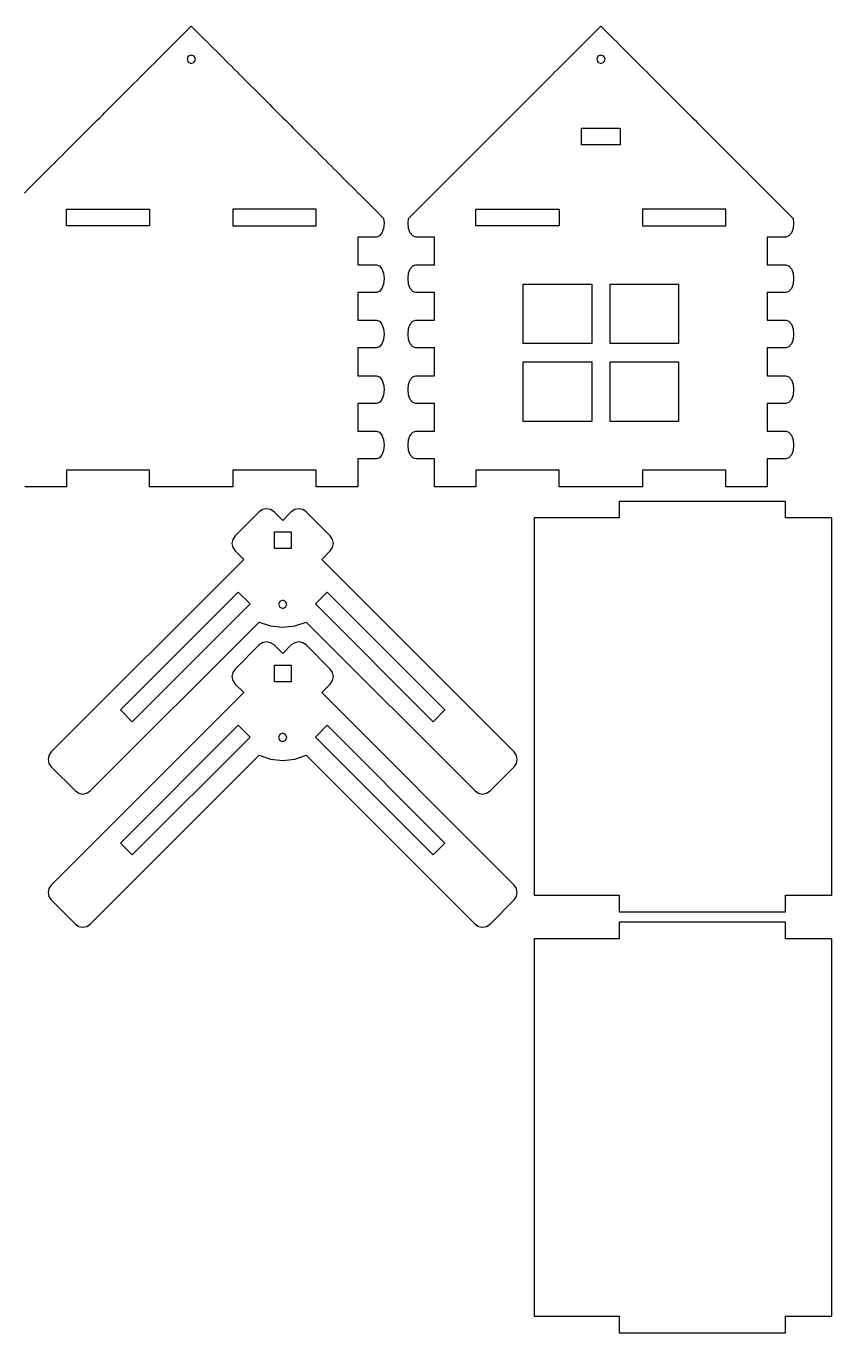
# Model space of a CAD drawing. Extents: x -14 to 2177, y -971 to 618.
# Drawn here: x 136.1 to 281.4, y 152 to 387.4 of the extents above; entities that cross this region are included whole.
import ezdxf

# ---------------------------------------------------------------- set-up
doc = ezdxf.new("R2010")
doc.units = 0

msp = doc.modelspace()

# ---------------------------------------------------------------- linework, layer by layer
at = {"layer": 'Layer 1'}
for p, q in [((163.562943, 385.094119), (165.909833, 387.441009)), ((165.909833, 387.441009), (168.256723, 385.094119)), ((237.376944, 385.094119), (239.723834, 387.441009)), ((239.723834, 387.441009), (242.070724, 385.094119)), ((161.878251, 383.409392), (162.433136, 383.964312)), ((162.433136, 383.964312), (162.994547, 384.525723)), ((162.994547, 384.525723), (163.562943, 385.094119)), ((168.256723, 385.094119), (168.825154, 384.525723)), ((168.825154, 384.525723), (169.38653, 383.964312)), ((169.38653, 383.964312), (169.94145, 383.409392)), ((235.692252, 383.409392), (236.247137, 383.964312)), ((236.247137, 383.964312), (236.808548, 384.525723)), ((236.808548, 384.525723), (237.376944, 385.094119)), ((242.070724, 385.094119), (242.639155, 384.525723)), ((242.639155, 384.525723), (243.200531, 383.964312)), ((243.200531, 383.964312), (243.755451, 383.409392)), ((159.719745, 381.250921), (160.250746, 381.781922)), ((160.250746, 381.781922), (160.787321, 382.318497)), ((160.787321, 382.318497), (161.329752, 382.860893)), ((161.329752, 382.860893), (161.878251, 383.409392)), ((165.379673, 382.00836), (165.159994, 381.477994)), ((165.91, 382.228), (165.379673, 382.00836)), ((165.91, 382.2288), (165.91, 382.228)), ((165.91, 382.228012), (165.91, 382.2288)), ((166.440327, 382.008372), (165.91, 382.228012)), ((166.660006, 381.478006), (166.440327, 382.008372)), ((169.94145, 383.409392), (170.489949, 382.860893)), ((170.489949, 382.860893), (171.032345, 382.318497)), ((171.032345, 382.318497), (171.568956, 381.781922)), ((171.568956, 381.781922), (172.099957, 381.250921)), ((233.533746, 381.250921), (234.064747, 381.781922)), ((234.064747, 381.781922), (234.601322, 382.318497)), ((234.601322, 382.318497), (235.143753, 382.860893)), ((235.143753, 382.860893), (235.692252, 383.409392)), ((239.192673, 382.00836), (238.972994, 381.477994)), ((239.723, 382.228), (239.192673, 382.00836)), ((239.72305, 382.2287), (239.723, 382.228)), ((239.724, 382.228012), (239.72305, 382.2287)), ((240.254327, 382.008372), (239.724, 382.228012)), ((240.474006, 381.478006), (240.254327, 382.008372)), ((243.755451, 383.409392), (244.30395, 382.860893)), ((244.30395, 382.860893), (244.846346, 382.318497)), ((244.846346, 382.318497), (245.382957, 381.781922)), ((245.382957, 381.781922), (245.913958, 381.250921)), ((157.139737, 378.670914), (157.646538, 379.177715)), ((157.646538, 379.177715), (158.157749, 379.68889)), ((158.157749, 379.68889), (158.673546, 380.204722)), ((158.673546, 380.204722), (159.194035, 380.725211)), ((159.194035, 380.725211), (159.719745, 381.250921)), ((165.159994, 381.477994), (165.379673, 380.947667)), ((165.379673, 380.947667), (165.91, 380.727988)), ((165.91, 380.728), (166.440327, 380.947679)), ((165.91, 380.727988), (165.91, 380.728)), ((165.91, 380.728), (165.91, 380.728)), ((166.440327, 380.947679), (166.660006, 381.478006)), ((172.099957, 381.250921), (172.625631, 380.725211)), ((172.625631, 380.725211), (173.146155, 380.204722)), ((173.146155, 380.204722), (173.661952, 379.68889)), ((173.661952, 379.68889), (174.173127, 379.177715)), ((174.173127, 379.177715), (174.679928, 378.670914)), ((230.953738, 378.670914), (231.460539, 379.177715)), ((231.460539, 379.177715), (231.97175, 379.68889)), ((231.97175, 379.68889), (232.487547, 380.204722)), ((232.487547, 380.204722), (233.008036, 380.725211)), ((233.008036, 380.725211), (233.533746, 381.250921)), ((238.972994, 381.477994), (239.192673, 380.947667)), ((239.192673, 380.947667), (239.723, 380.727988)), ((239.723, 380.727988), (239.723, 380.728)), ((239.723, 380.728), (239.724, 380.728)), ((239.724, 380.728), (240.254327, 380.947679)), ((240.254327, 380.947679), (240.474006, 381.478006)), ((245.913958, 381.250921), (246.439632, 380.725211)), ((246.439632, 380.725211), (246.960156, 380.204722)), ((246.960156, 380.204722), (247.475953, 379.68889)), ((247.475953, 379.68889), (247.987128, 379.177715)), ((247.987128, 379.177715), (248.493929, 378.670914)), ((155.150317, 376.681494), (155.642442, 377.173619)), ((155.642442, 377.173619), (156.137919, 377.669096)), ((156.137919, 377.669096), (156.636923, 378.1681)), ((156.636923, 378.1681), (157.139737, 378.670914)), ((174.679928, 378.670914), (175.182742, 378.1681)), ((175.182742, 378.1681), (175.681746, 377.669096)), ((175.681746, 377.669096), (176.177258, 377.173619)), ((176.177258, 377.173619), (176.669348, 376.681494)), ((228.964318, 376.681494), (229.456443, 377.173619)), ((229.456443, 377.173619), (229.95192, 377.669096)), ((229.95192, 377.669096), (230.450924, 378.1681)), ((230.450924, 378.1681), (230.953738, 378.670914)), ((248.493929, 378.670914), (248.996743, 378.1681)), ((248.996743, 378.1681), (249.495747, 377.669096)), ((249.495747, 377.669096), (249.991259, 377.173619)), ((249.991259, 377.173619), (250.483349, 376.681494)), ((152.730331, 374.261508), (153.209721, 374.740898)), ((153.209721, 374.740898), (153.691228, 375.222405)), ((153.691228, 375.222405), (154.174922, 375.706099)), ((154.174922, 375.706099), (154.661226, 376.192403)), ((154.661226, 376.192403), (155.150317, 376.681494)), ((176.669348, 376.681494), (177.158439, 376.192403)), ((177.158439, 376.192403), (177.644743, 375.706099)), ((177.644743, 375.706099), (178.128437, 375.222405)), ((178.128437, 375.222405), (178.609944, 374.740898)), ((178.609944, 374.740898), (179.089334, 374.261508)), ((226.544332, 374.261508), (227.023722, 374.740898)), ((227.023722, 374.740898), (227.505229, 375.222405)), ((227.505229, 375.222405), (227.988923, 375.706099)), ((227.988923, 375.706099), (228.475227, 376.192403)), ((228.475227, 376.192403), (228.964318, 376.681494)), ((250.483349, 376.681494), (250.97244, 376.192403)), ((250.97244, 376.192403), (251.458744, 375.706099)), ((251.458744, 375.706099), (251.942438, 375.222405)), ((251.942438, 375.222405), (252.423945, 374.740898)), ((252.423945, 374.740898), (252.903335, 374.261508)), ((150.354723, 371.8859), (150.827834, 372.359011)), ((150.827834, 372.359011), (151.301615, 372.832792)), ((151.301615, 372.832792), (151.776525, 373.307702)), ((151.776525, 373.307702), (152.252634, 373.783811)), ((152.252634, 373.783811), (152.730331, 374.261508)), ((179.089334, 374.261508), (179.567031, 373.783811)), ((179.567031, 373.783811), (180.04314, 373.307702)), ((180.04314, 373.307702), (180.51805, 372.832792)), ((180.51805, 372.832792), (180.991831, 372.359011)), ((180.991831, 372.359011), (181.464942, 371.8859)), ((224.168724, 371.8859), (224.641835, 372.359011)), ((224.641835, 372.359011), (225.115616, 372.832792)), ((225.115616, 372.832792), (225.590526, 373.307702)), ((225.590526, 373.307702), (226.066635, 373.783811)), ((226.066635, 373.783811), (226.544332, 374.261508)), ((252.903335, 374.261508), (253.381032, 373.783811)), ((253.381032, 373.783811), (253.857141, 373.307702)), ((253.857141, 373.307702), (254.332051, 372.832792)), ((254.332051, 372.832792), (254.805832, 372.359011)), ((254.805832, 372.359011), (255.278943, 371.8859)), ((147.991816, 369.522993), (148.464927, 369.996104)), ((148.464927, 369.996104), (148.937438, 370.468615)), ((148.937438, 370.468615), (149.409843, 370.94102)), ((149.409843, 370.94102), (149.882142, 371.413319)), ((149.882142, 371.413319), (150.354723, 371.8859)), ((181.464942, 371.8859), (181.937559, 371.413319)), ((181.937559, 371.413319), (182.409858, 370.94102)), ((182.409858, 370.94102), (182.882263, 370.468615)), ((182.882263, 370.468615), (183.354739, 369.996104)), ((183.354739, 369.996104), (183.82785, 369.522993)), ((221.805817, 369.522993), (222.278928, 369.996104)), ((222.278928, 369.996104), (222.751439, 370.468615)), ((222.751439, 370.468615), (223.223844, 370.94102)), ((223.223844, 370.94102), (223.696143, 371.413319)), ((223.696143, 371.413319), (224.168724, 371.8859)), ((255.278943, 371.8859), (255.75156, 371.413319)), ((255.75156, 371.413319), (256.223859, 370.94102)), ((256.223859, 370.94102), (256.696264, 370.468615)), ((256.696264, 370.468615), (257.16874, 369.996104)), ((257.16874, 369.996104), (257.641851, 369.522993)), ((145.609823, 367.141), (146.089319, 367.620496)), ((146.089319, 367.620496), (146.56691, 368.098087)), ((146.56691, 368.098087), (147.043125, 368.574302)), ((147.043125, 368.574302), (147.517929, 369.049106)), ((147.517929, 369.049106), (147.991816, 369.522993)), ((183.82785, 369.522993), (184.301737, 369.049106)), ((184.301737, 369.049106), (184.776541, 368.574302)), ((184.776541, 368.574302), (185.252756, 368.098087)), ((185.252756, 368.098087), (185.730347, 367.620496)), ((185.730347, 367.620496), (186.209843, 367.141)), ((219.423824, 367.141), (219.90332, 367.620496)), ((219.90332, 367.620496), (220.380911, 368.098087)), ((220.380911, 368.098087), (220.857126, 368.574302)), ((220.857126, 368.574302), (221.33193, 369.049106)), ((221.33193, 369.049106), (221.805817, 369.522993)), ((236.223, 366.077), (236.22307, 369.0777)), ((236.22307, 369.0777), (243.223, 369.077)), ((243.223, 369.077), (243.223, 366.077)), ((257.641851, 369.522993), (258.115738, 369.049106)), ((258.115738, 369.049106), (258.590542, 368.574302)), ((258.590542, 368.574302), (259.066757, 368.098087)), ((259.066757, 368.098087), (259.544348, 367.620496)), ((259.544348, 367.620496), (260.023844, 367.141)), ((143.177137, 364.708314), (143.669227, 365.200404)), ((143.669227, 365.200404), (144.158318, 365.689495)), ((144.158318, 365.689495), (144.644622, 366.175799)), ((144.644622, 366.175799), (145.128422, 366.659599)), ((145.128422, 366.659599), (145.609823, 367.141)), ((186.209843, 367.141), (186.691244, 366.659599)), ((186.691244, 366.659599), (187.175044, 366.175799)), ((187.175044, 366.175799), (187.661348, 365.689495)), ((187.661348, 365.689495), (188.150439, 365.200404)), ((188.150439, 365.200404), (188.642564, 364.708314)), ((216.991138, 364.708314), (217.483228, 365.200404)), ((217.483228, 365.200404), (217.972319, 365.689495)), ((217.972319, 365.689495), (218.458623, 366.175799)), ((218.458623, 366.175799), (218.942423, 366.659599)), ((218.942423, 366.659599), (219.423824, 367.141)), ((243.223, 366.077), (236.223, 366.077)), ((260.023844, 367.141), (260.505245, 366.659599)), ((260.505245, 366.659599), (260.989045, 366.175799)), ((260.989045, 366.175799), (261.475349, 365.689495)), ((261.475349, 365.689495), (261.96444, 365.200404)), ((261.96444, 365.200404), (262.456565, 364.708314)), ((140.661831, 362.193008), (141.173006, 362.704183)), ((141.173006, 362.704183), (141.679913, 363.21109)), ((141.679913, 363.21109), (142.182727, 363.713904)), ((142.182727, 363.713904), (142.681731, 364.212908)), ((142.681731, 364.212908), (143.177137, 364.708314)), ((188.642564, 364.708314), (189.137935, 364.212908)), ((189.137935, 364.212908), (189.636939, 363.713904)), ((189.636939, 363.713904), (190.139753, 363.21109)), ((190.139753, 363.21109), (190.64666, 362.704183)), ((190.64666, 362.704183), (191.157835, 362.193008)), ((214.475832, 362.193008), (214.987043, 362.704183)), ((214.987043, 362.704183), (215.493914, 363.21109)), ((215.493914, 363.21109), (215.996728, 363.713904)), ((215.996728, 363.713904), (216.495732, 364.212908)), ((216.495732, 364.212908), (216.991138, 364.708314)), ((262.456565, 364.708314), (262.951936, 364.212908)), ((262.951936, 364.212908), (263.45094, 363.713904)), ((263.45094, 363.713904), (263.953754, 363.21109)), ((263.953754, 363.21109), (264.460661, 362.704183)), ((264.460661, 362.704183), (264.971836, 362.193008)), ((138.568905, 360.100083), (139.099906, 360.631084)), ((139.099906, 360.631084), (139.62551, 361.156688)), ((139.62551, 361.156688), (140.14614, 361.677282)), ((140.14614, 361.677282), (140.661831, 362.193008)), ((191.157835, 362.193008), (191.673561, 361.677282)), ((191.673561, 361.677282), (192.194155, 361.156688)), ((192.194155, 361.156688), (192.719759, 360.631084)), ((192.719759, 360.631084), (193.25076, 360.100083)), ((212.382941, 360.100083), (212.913907, 360.631084)), ((212.913907, 360.631084), (213.439511, 361.156688)), ((213.439511, 361.156688), (213.960141, 361.677282)), ((213.960141, 361.677282), (214.475832, 362.193008)), ((264.971836, 362.193008), (265.487562, 361.677282)), ((265.487562, 361.677282), (266.008156, 361.156688)), ((266.008156, 361.156688), (266.53376, 360.631084)), ((266.53376, 360.631084), (267.064761, 360.100083)), ((136.386515, 357.917693), (136.941435, 358.472613)), ((136.941435, 358.472613), (137.489934, 359.021112)), ((137.489934, 359.021112), (138.03233, 359.563508)), ((138.03233, 359.563508), (138.568905, 360.100083)), ((193.25076, 360.100083), (193.787335, 359.563508)), ((193.787335, 359.563508), (194.329766, 359.021112)), ((194.329766, 359.021112), (194.878265, 358.472613)), ((194.878265, 358.472613), (195.43315, 357.917693)), ((210.200515, 357.917693), (210.755435, 358.472613)), ((210.755435, 358.472613), (211.303934, 359.021112)), ((211.303934, 359.021112), (211.84633, 359.563508)), ((211.84633, 359.563508), (212.382941, 360.100083)), ((267.064761, 360.100083), (267.601336, 359.563508)), ((267.601336, 359.563508), (268.143767, 359.021112)), ((268.143767, 359.021112), (268.692266, 358.472613)), ((268.692266, 358.472613), (269.247151, 357.917693)), ((135.825034, 357.356212), (136.386515, 357.917693)), ((195.43315, 357.917693), (195.994667, 357.356212)), ((195.994667, 357.356212), (196.562957, 356.787887)), ((196.562957, 356.787887), (198.909847, 354.440997)), ((206.723819, 354.440997), (209.070709, 356.787887)), ((209.070709, 356.787887), (209.639034, 357.356212)), ((209.639034, 357.356212), (210.200515, 357.917693)), ((269.247151, 357.917693), (269.808668, 357.356212)), ((269.808668, 357.356212), (270.376958, 356.787887)), ((270.376958, 356.787887), (272.723848, 354.440997)), ((143.41, 354.4411), (158.41, 354.441)), ((143.41, 351.441), (143.41, 354.4411)), ((158.41, 354.441), (158.41, 351.441)), ((188.41, 354.4411), (173.41, 354.441)), ((173.41, 354.441), (173.41, 351.441)), ((188.41, 351.441), (188.41, 354.4411)), ((198.909847, 354.440997), (200.581557, 352.769287)), ((205.052109, 352.769287), (206.723819, 354.440997)), ((217.223, 351.441), (217.22303, 354.441)), ((217.22303, 354.441), (232.223, 354.441)), ((232.223, 354.441), (232.223, 351.441)), ((262.22305, 354.441), (247.223, 354.441)), ((247.223, 354.441), (247.223, 351.441)), ((262.223, 351.441), (262.22305, 354.441)), ((272.723848, 354.440997), (274.395558, 352.769287)), ((158.41, 351.441), (143.41, 351.441)), ((173.41, 351.441), (188.41, 351.441)), ((200.550333, 350.967892), (200.250837, 350.173237)), ((200.660156, 351.941), (200.550333, 350.967892)), ((200.581557, 352.769287), (200.660156, 351.941)), ((204.97351, 351.941), (205.052109, 352.769287)), ((205.083337, 350.967888), (204.97351, 351.941)), ((205.38284, 350.173234), (205.083337, 350.967888)), ((232.223, 351.441), (217.223, 351.441)), ((247.223, 351.441), (262.223, 351.441)), ((274.364334, 350.967892), (274.064838, 350.173237)), ((274.474157, 351.941), (274.364334, 350.967892)), ((274.395558, 352.769287), (274.474157, 351.941)), ((198.91, 349.441), (195.91, 349.441)), ((195.91, 349.441), (195.91, 344.441)), ((199.262666, 349.441), (198.91, 349.441)), ((199.806628, 349.637464), (199.262666, 349.441)), ((200.250837, 350.173237), (199.806628, 349.637464)), ((205.827051, 349.637463), (205.38284, 350.173234)), ((206.371, 349.441), (205.827051, 349.637463)), ((206.723, 349.441), (206.371, 349.441)), ((209.723, 349.441), (206.723, 349.441)), ((209.723, 344.441), (209.723, 349.441)), ((272.723, 349.441), (269.723, 349.441)), ((269.723, 349.441), (269.723, 344.441)), ((273.076667, 349.441), (272.723, 349.441)), ((273.620629, 349.637464), (273.076667, 349.441)), ((274.064838, 350.173237), (273.620629, 349.637464)), ((195.91, 344.441), (198.91, 344.441)), ((198.91, 344.441), (199.263, 344.441)), ((199.263, 344.441), (199.806964, 344.244537)), ((199.806964, 344.244537), (200.251173, 343.708766)), ((205.382842, 343.708762), (205.827053, 344.244536)), ((205.827053, 344.244536), (206.371, 344.441)), ((206.371, 344.441), (206.723, 344.441)), ((206.723, 344.441), (209.723, 344.441)), ((269.723, 344.441), (272.723, 344.441)), ((272.723, 344.441), (273.076, 344.441)), ((273.076, 344.441), (273.619964, 344.244537)), ((273.619964, 344.244537), (274.064173, 343.708766)), ((200.251173, 343.708766), (200.550668, 342.914112)), ((200.66049, 341.941), (200.550667, 340.967892)), ((200.550668, 342.914112), (200.66049, 341.941)), ((204.97351, 341.941), (205.083338, 342.914108)), ((205.083337, 340.967888), (204.97351, 341.941)), ((205.083338, 342.914108), (205.382842, 343.708762)), ((274.064173, 343.708766), (274.363668, 342.914112)), ((274.47349, 341.941), (274.363667, 340.967892)), ((274.363668, 342.914112), (274.47349, 341.941)), ((198.91, 339.441), (195.91, 339.441)), ((195.91, 339.441), (195.91, 334.441)), ((199.263, 339.441), (198.91, 339.441)), ((199.806962, 339.637464), (199.263, 339.441)), ((200.251171, 340.173237), (199.806962, 339.637464)), ((200.550667, 340.967892), (200.251171, 340.173237)), ((205.38284, 340.173234), (205.083337, 340.967888)), ((205.827051, 339.637463), (205.38284, 340.173234)), ((206.371, 339.441), (205.827051, 339.637463)), ((206.723, 339.441), (206.371, 339.441)), ((209.723, 339.441), (206.723, 339.441)), ((209.723, 334.441), (209.723, 339.441)), ((225.723, 330.22), (225.72304, 340.9148)), ((225.72304, 340.9148), (238.071, 340.915)), ((238.071, 340.915), (238.071, 330.22)), ((241.37544, 340.9148), (253.723, 340.915)), ((241.376, 330.22), (241.37544, 340.9148)), ((253.723, 340.915), (253.723, 330.22)), ((272.723, 339.441), (269.723, 339.441)), ((269.723, 339.441), (269.723, 334.441)), ((273.076, 339.441), (272.723, 339.441)), ((273.619962, 339.637464), (273.076, 339.441)), ((274.064171, 340.173237), (273.619962, 339.637464)), ((274.363667, 340.967892), (274.064171, 340.173237)), ((195.91, 334.441), (198.91, 334.441)), ((198.91, 334.441), (199.263, 334.441)), ((199.263, 334.441), (199.806964, 334.244537)), ((205.827053, 334.244536), (206.371, 334.441)), ((206.371, 334.441), (206.723, 334.441)), ((206.723, 334.441), (209.723, 334.441)), ((269.723, 334.441), (272.723, 334.441)), ((272.723, 334.441), (273.076, 334.441)), ((273.076, 334.441), (273.619964, 334.244537)), ((199.806964, 334.244537), (200.251173, 333.708766)), ((200.251173, 333.708766), (200.550668, 332.914112)), ((200.550668, 332.914112), (200.66049, 331.941)), ((204.97351, 331.941), (205.083338, 332.914108)), ((205.083338, 332.914108), (205.382842, 333.708762)), ((205.382842, 333.708762), (205.827053, 334.244536)), ((273.619964, 334.244537), (274.064173, 333.708766)), ((274.064173, 333.708766), (274.363668, 332.914112)), ((274.363668, 332.914112), (274.47349, 331.941)), ((200.251171, 330.173237), (199.806962, 329.637464)), ((200.550667, 330.967892), (200.251171, 330.173237)), ((200.66049, 331.941), (200.550667, 330.967892)), ((205.083337, 330.967888), (204.97351, 331.941)), ((205.38284, 330.173234), (205.083337, 330.967888)), ((205.827051, 329.637463), (205.38284, 330.173234)), ((238.071, 330.22), (225.723, 330.22)), ((253.723, 330.22), (241.376, 330.22)), ((274.064171, 330.173237), (273.619962, 329.637464)), ((274.363667, 330.967892), (274.064171, 330.173237)), ((274.47349, 331.941), (274.363667, 330.967892)), ((198.91, 329.441), (195.91, 329.441)), ((195.91, 329.441), (195.91, 324.441)), ((199.263, 329.441), (198.91, 329.441)), ((199.806962, 329.637464), (199.263, 329.441)), ((206.371, 329.441), (205.827051, 329.637463)), ((206.723, 329.441), (206.371, 329.441)), ((209.723, 329.441), (206.723, 329.441)), ((209.723, 324.441), (209.723, 329.441)), ((272.723, 329.441), (269.723, 329.441)), ((269.723, 329.441), (269.723, 324.441)), ((273.076, 329.441), (272.723, 329.441)), ((273.619962, 329.637464), (273.076, 329.441)), ((225.723, 316.22), (225.723, 326.915)), ((225.723, 326.915), (238.071, 326.915)), ((238.071, 326.915), (238.07064, 316.2203)), ((241.376, 326.915), (253.72304, 326.9151)), ((241.376, 316.22), (241.376, 326.915)), ((253.72304, 326.9151), (253.723, 316.22)), ((195.91, 324.441), (198.91, 324.441)), ((198.91, 324.441), (199.263, 324.441)), ((199.263, 324.441), (199.806964, 324.244537)), ((199.806964, 324.244537), (200.251173, 323.708766)), ((200.251173, 323.708766), (200.550668, 322.914112)), ((200.550668, 322.914112), (200.66049, 321.941)), ((204.97351, 321.941), (205.083338, 322.914108)), ((205.083338, 322.914108), (205.382842, 323.708762)), ((205.382842, 323.708762), (205.827053, 324.244536)), ((205.827053, 324.244536), (206.371, 324.441)), ((206.371, 324.441), (206.723, 324.441)), ((206.723, 324.441), (209.723, 324.441)), ((269.723, 324.441), (272.723, 324.441)), ((272.723, 324.441), (273.076, 324.441)), ((273.076, 324.441), (273.619964, 324.244537)), ((273.619964, 324.244537), (274.064173, 323.708766)), ((274.064173, 323.708766), (274.363668, 322.914112)), ((274.363668, 322.914112), (274.47349, 321.941)), ((200.550667, 320.967892), (200.251171, 320.173237)), ((200.66049, 321.941), (200.550667, 320.967892)), ((205.083337, 320.967888), (204.97351, 321.941)), ((205.38284, 320.173234), (205.083337, 320.967888)), ((274.363667, 320.967892), (274.064171, 320.173237)), ((274.47349, 321.941), (274.363667, 320.967892)), ((198.91, 319.441), (195.91, 319.441)), ((195.91, 319.441), (195.91, 314.441)), ((199.263, 319.441), (198.91, 319.441)), ((199.806962, 319.637464), (199.263, 319.441)), ((200.251171, 320.173237), (199.806962, 319.637464)), ((205.827051, 319.637463), (205.38284, 320.173234)), ((206.371, 319.441), (205.827051, 319.637463)), ((206.723, 319.441), (206.371, 319.441)), ((209.723, 319.441), (206.723, 319.441)), ((209.723, 314.441), (209.723, 319.441)), ((272.723, 319.441), (269.723, 319.441)), ((269.723, 319.441), (269.723, 314.441)), ((273.076, 319.441), (272.723, 319.441)), ((273.619962, 319.637464), (273.076, 319.441)), ((274.064171, 320.173237), (273.619962, 319.637464)), ((238.07064, 316.2203), (225.723, 316.22)), ((253.723, 316.22), (241.376, 316.22)), ((195.91, 314.441), (198.91, 314.441)), ((198.91, 314.441), (199.263, 314.441)), ((199.263, 314.441), (199.806964, 314.244537)), ((199.806964, 314.244537), (200.251173, 313.708766)), ((200.251173, 313.708766), (200.550668, 312.914112)), ((205.083338, 312.914138), (205.382842, 313.708792)), ((205.382842, 313.708792), (205.827053, 314.244566)), ((205.827053, 314.244566), (206.371, 314.44103)), ((206.371, 314.44103), (206.723, 314.441)), ((206.723, 314.441), (209.723, 314.441)), ((269.723, 314.441), (272.723, 314.441)), ((272.723, 314.441), (273.076, 314.441)), ((273.076, 314.441), (273.619964, 314.244537)), ((273.619964, 314.244537), (274.064173, 313.708766)), ((274.064173, 313.708766), (274.363668, 312.914112)), ((200.550667, 310.967887), (200.251171, 310.173222)), ((200.66049, 311.941), (200.550667, 310.967887)), ((200.550668, 312.914112), (200.66049, 311.941)), ((204.97351, 311.94103), (205.083338, 312.914138)), ((205.083337, 310.967917), (204.97351, 311.94103)), ((205.38284, 310.173252), (205.083337, 310.967917)), ((274.363667, 310.967887), (274.064171, 310.173222)), ((274.47349, 311.941), (274.363667, 310.967887)), ((274.363668, 312.914112), (274.47349, 311.941)), ((198.91, 309.441), (195.91, 309.441)), ((195.91, 309.441), (195.91, 304.441)), ((199.263, 309.44097), (198.91, 309.441)), ((199.806962, 309.637439), (199.263, 309.44097)), ((200.251171, 310.173222), (199.806962, 309.637439)), ((205.827051, 309.637469), (205.38284, 310.173252)), ((206.371, 309.441), (205.827051, 309.637469)), ((206.723, 309.441), (206.371, 309.441)), ((209.723, 309.441), (206.723, 309.441)), ((209.723, 304.441), (209.723, 309.441)), ((272.723, 309.441), (269.723, 309.441)), ((269.723, 309.441), (269.723, 304.441)), ((273.076, 309.44097), (272.723, 309.441)), ((273.619962, 309.637439), (273.076, 309.44097)), ((274.064171, 310.173222), (273.619962, 309.637439)), ((158.41, 307.441), (143.41, 307.441)), ((143.41, 307.441), (143.41, 304.441)), ((158.41, 304.441), (158.41, 307.441)), ((188.41, 307.441), (173.41, 307.441)), ((173.41, 307.441), (173.41, 304.441)), ((188.40997, 304.441), (188.41, 307.441)), ((232.223, 307.441), (217.223, 307.441)), ((217.223, 307.441), (217.223, 304.441)), ((232.223, 304.441), (232.223, 307.441)), ((262.223, 307.441), (247.223, 307.441)), ((247.223, 307.441), (247.223, 304.441)), ((262.223, 304.441), (262.223, 307.441)), ((143.41, 304.441), (135.90997, 304.441)), ((158.4486, 304.441), (158.41, 304.441)), ((173.372, 304.441), (158.4486, 304.441)), ((173.41, 304.441), (173.372, 304.441)), ((195.91, 304.441), (188.40997, 304.441)), ((217.223, 304.441), (209.723, 304.441)), ((247.223, 304.441), (232.223, 304.441)), ((269.723, 304.441), (262.223, 304.441)), ((273.024, 301.804), (243.024, 301.804)), ((243.024, 301.804), (243.024, 298.804)), ((273.024, 298.804), (273.024, 301.804)), ((178.14499, 299.90592), (173.80459, 295.56552)), ((178.774325, 300.322679), (178.14499, 299.90592)), ((179.492042, 300.461598), (178.774325, 300.322679)), ((180.209758, 300.322679), (179.492042, 300.461598)), ((180.83909, 299.90592), (180.209758, 300.322679)), ((182.3881, 298.35691), (180.83909, 299.90592)), ((183.93718, 299.90592), (182.3881, 298.35691)), ((184.566515, 300.322679), (183.93718, 299.90592)), ((185.284232, 300.461598), (184.566515, 300.322679)), ((186.001948, 300.322679), (185.284232, 300.461598)), ((186.63128, 299.90592), (186.001948, 300.322679)), ((190.97168, 295.56552), (186.63128, 299.90592)), ((243.024, 298.804), (227.689, 298.804)), ((227.689, 298.804), (227.689, 230.804)), ((281.359, 298.804), (273.024, 298.804)), ((281.359, 230.804), (281.359, 298.804)), ((173.387787, 294.936188), (173.248872, 294.218472)), ((173.80459, 295.56552), (173.387787, 294.936188)), ((180.888, 293.28), (180.88809, 296.2803)), ((180.88809, 296.2803), (183.888, 296.28)), ((183.888, 296.28), (183.888, 293.28)), ((191.388483, 294.936185), (190.97168, 295.56552)), ((191.527398, 294.218468), (191.388483, 294.936185)), ((173.248872, 294.218472), (173.387817, 293.500755)), ((173.387817, 293.500755), (173.80459, 292.87142)), ((173.80459, 292.87142), (175.35357, 291.3223)), ((183.888, 293.28), (180.888, 293.28)), ((189.4227, 291.3223), (190.97168, 292.87142)), ((190.97168, 292.87142), (191.388453, 293.500752)), ((191.388453, 293.500752), (191.527398, 294.218468)), ((175.35357, 291.3223), (140.68227, 256.651)), ((224.094, 256.651), (189.4227, 291.3223)), ((174.373, 285.42879), (153.1598, 264.21559)), ((176.49429, 283.3075), (174.373, 285.42879)), ((190.40318, 285.42879), (188.28189, 283.3075)), ((211.61638, 264.21559), (190.40318, 285.42879)), ((155.28109, 262.0943), (176.49429, 283.3075)), ((181.85766, 283.769372), (181.637994, 283.239006)), ((181.637994, 283.239006), (181.85766, 282.708679)), ((182.388, 283.989012), (181.85766, 283.769372)), ((181.85766, 282.708679), (182.388, 282.489)), ((182.918336, 283.769372), (182.388, 283.989012)), ((182.388, 282.489), (182.918336, 282.708679)), ((183.137971, 283.239006), (182.918336, 283.769372)), ((182.918336, 282.708679), (183.137971, 283.239006)), ((188.28189, 283.3075), (209.49509, 262.0943)), ((182.388, 282.489), (182.388, 282.489)), ((147.71677, 249.616394), (178.14537, 280.045094)), ((178.14537, 280.045094), (180.18206, 279.353795)), ((180.18206, 279.353795), (182.38816, 279.111679)), ((182.38816, 279.111679), (184.594185, 279.353795)), ((184.594185, 279.353795), (186.63077, 280.045094)), ((186.63077, 280.045094), (217.05947, 249.616394)), ((178.14499, 275.91692), (173.80459, 271.57652)), ((178.774325, 276.333679), (178.14499, 275.91692)), ((179.492042, 276.472598), (178.774325, 276.333679)), ((180.209758, 276.333679), (179.492042, 276.472598)), ((180.83909, 275.91692), (180.209758, 276.333679)), ((182.3881, 274.36791), (180.83909, 275.91692)), ((183.93718, 275.91692), (182.3881, 274.36791)), ((184.566515, 276.333679), (183.93718, 275.91692)), ((185.284232, 276.472598), (184.566515, 276.333679)), ((186.001948, 276.333679), (185.284232, 276.472598)), ((186.63128, 275.91692), (186.001948, 276.333679)), ((190.97168, 271.57652), (186.63128, 275.91692)), ((173.387787, 270.947183), (173.248872, 270.229457)), ((173.80459, 271.57652), (173.387787, 270.947183)), ((180.888, 269.291), (180.88809, 272.2913)), ((180.88809, 272.2913), (183.888, 272.291)), ((183.888, 272.291), (183.888, 269.291)), ((191.388483, 270.94718), (190.97168, 271.57652)), ((191.527398, 270.229455), (191.388483, 270.94718)), ((173.248872, 270.229457), (173.387817, 269.511738)), ((173.387817, 269.511738), (173.80459, 268.88242)), ((173.80459, 268.88242), (175.35357, 267.3333)), ((183.888, 269.291), (180.888, 269.291)), ((189.4227, 267.3333), (190.97168, 268.88242)), ((190.97168, 268.88242), (191.388453, 269.511737)), ((191.388453, 269.511737), (191.527398, 270.229455)), ((175.35357, 267.3333), (140.68227, 232.662)), ((224.094, 232.662), (189.4227, 267.3333)), ((153.1598, 264.21559), (155.28109, 262.0943)), ((209.49509, 262.0943), (211.61638, 264.21559)), ((174.373, 261.43982), (153.1598, 240.22662)), ((176.49429, 259.3185), (174.373, 261.43982)), ((190.40318, 261.43982), (188.28189, 259.3185)), ((211.61638, 240.22662), (190.40318, 261.43982)), ((155.28109, 238.1053), (176.49429, 259.3185)), ((181.85766, 259.780372), (181.637994, 259.250006)), ((181.637994, 259.250006), (181.85766, 258.719679)), ((182.388, 260.000012), (181.85766, 259.780372)), ((182.918336, 259.780372), (182.388, 260.000012)), ((183.137971, 259.250006), (182.918336, 259.780372)), ((182.918336, 258.719679), (183.137971, 259.250006)), ((188.28189, 259.3185), (209.49509, 238.1053)), ((181.85766, 258.719679), (182.388, 258.5)), ((182.388, 258.5), (182.918336, 258.719679)), ((182.388, 258.5), (182.388, 258.5)), ((140.265512, 256.021668), (140.126592, 255.303952)), ((140.126592, 255.303952), (140.265512, 254.586235)), ((140.68227, 256.651), (140.265512, 256.021668)), ((140.265512, 254.586235), (140.68227, 253.9569)), ((147.71677, 225.627399), (178.14537, 256.056099)), ((178.14537, 256.056099), (180.18206, 255.364831)), ((180.18206, 255.364831), (182.38816, 255.122719)), ((182.38816, 255.122719), (184.594185, 255.364831)), ((184.594185, 255.364831), (186.63077, 256.056099)), ((186.63077, 256.056099), (217.05947, 225.627399)), ((224.510728, 256.021665), (224.09397, 256.651)), ((224.09397, 256.651), (224.094, 256.651)), ((224.09397, 253.9569), (224.510728, 254.586232)), ((224.649648, 255.303948), (224.510728, 256.021665)), ((224.510728, 254.586232), (224.649648, 255.303948)), ((140.68227, 253.9569), (145.02267, 249.6165)), ((219.75357, 249.6165), (224.09397, 253.9569)), ((145.02267, 249.6165), (145.652046, 249.19974)), ((147.08745, 249.199697), (147.71677, 249.616394)), ((217.05947, 249.616394), (217.688786, 249.199696)), ((219.124189, 249.199739), (219.75357, 249.6165)), ((145.652046, 249.19974), (146.369757, 249.060809)), ((146.369757, 249.060809), (147.08745, 249.199697)), ((217.688786, 249.199696), (218.406476, 249.060808)), ((218.406476, 249.060808), (219.124189, 249.199739)), ((153.1598, 240.22662), (155.28109, 238.1053)), ((209.49509, 238.1053), (211.61638, 240.22662)), ((140.265512, 232.032662), (140.126592, 231.314933)), ((140.126592, 231.314933), (140.265512, 230.597205)), ((140.68227, 232.662), (140.265512, 232.032662)), ((224.510728, 232.032665), (224.09397, 232.662)), ((224.09397, 232.662), (224.094, 232.662)), ((224.649648, 231.314937), (224.510728, 232.032665)), ((224.510728, 230.597208), (224.649648, 231.314937)), ((227.689, 230.804), (243.024, 230.804)), ((243.024, 230.804), (243.024, 227.804)), ((273.024, 227.804), (273.024, 230.804)), ((273.024, 230.804), (281.359, 230.804)), ((140.265512, 230.597205), (140.68227, 229.96787)), ((140.68227, 229.96787), (145.02267, 225.62747)), ((219.75357, 225.62747), (224.09397, 229.96787)), ((224.09397, 229.96787), (224.510728, 230.597208)), ((243.024, 227.804), (273.024, 227.804)), ((145.02267, 225.62747), (145.652046, 225.21071)), ((145.652046, 225.21071), (146.369757, 225.071783)), ((146.369757, 225.071783), (147.08745, 225.210682)), ((147.08745, 225.210682), (147.71677, 225.627399)), ((217.05947, 225.627399), (217.688786, 225.210681)), ((217.688786, 225.210681), (218.406476, 225.071783)), ((218.406476, 225.071783), (219.124189, 225.21071)), ((219.124189, 225.21071), (219.75357, 225.62747)), ((273.024, 225.956), (243.024, 225.956)), ((243.024, 225.956), (243.024, 222.956)), ((273.024, 222.956), (273.024, 225.956)), ((243.024, 222.956), (227.689, 222.956)), ((227.689, 222.956), (227.689, 154.956)), ((281.359, 222.956), (273.024, 222.956)), ((281.359, 154.956), (281.359, 222.956)), ((227.689, 154.956), (243.024, 154.956)), ((243.024, 154.956), (243.024, 151.956)), ((273.024, 151.956), (273.024, 154.956)), ((273.024, 154.956), (281.359, 154.956)), ((243.024, 151.956), (273.024, 151.956))]:
    msp.add_line(p, q, dxfattribs=at)

doc.saveas('drawing.dxf')
